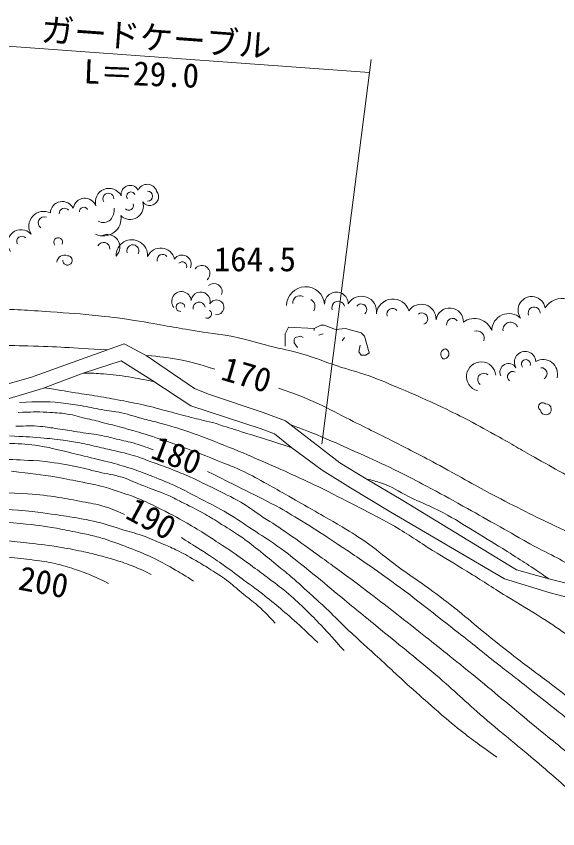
# Model space of a CAD drawing. Units: millimetres, scale not verified. Extents: x 40000 to 680000, y 20000 to 380000.
# Drawn here: x 192077 to 233104, y 274822 to 336380 of the extents above; entities that cross this region are included whole.
import ezdxf
from ezdxf.enums import TextEntityAlignment as Align

# ---------------------------------------------------------------- set-up
doc = ezdxf.new("R2010")
doc.units = ezdxf.units.MM
doc.header["$LTSCALE"] = 1000
doc.layers.add('M-BGD', color=7, linetype='Continuous', lineweight=13)
doc.layers.add('M-STR-HTXT', color=7, linetype='Continuous', lineweight=13)
doc.styles.add('ＭＳ ゴシック', font='')
doc.styles.get('ＭＳ ゴシック').set_extended_font_data('MS Gothic')

msp = doc.modelspace()

# ---------------------------------------------------------------- linework, layer by layer
at = {"layer": 'M-BGD'}
for p, q in [((214656, 312731), (214656, 312561)), ((215334, 312307), (214995, 312223)), ((216942, 312053), (216773, 311799))]:
    msp.add_line(p, q, dxfattribs=at)
for points in [[(212455, 311376), (212455, 312307), (212709, 312815), (214656, 312731), (215164, 312985), (215418, 312985), (216265, 312646), (217027, 312731), (218212, 312392), (218466, 312138), (218805, 310868), (218551, 310699), (218212, 310699), (218043, 310953), (218128, 311461)], [(213810, 312053), (213640, 312138), (213217, 312053), (213132, 311884), (213132, 311630), (213386, 311291)], [(189186, 308113), (190639, 308291), (193151, 309000), (200259, 311556), (201914, 310685)], [(202357, 308808), (200022, 310271), (197156, 309340), (194067, 308187), (190255, 307035), (189412, 306958)], [(201914, 310685), (205577, 308187), (206655, 307744), (210778, 306355)], [(210645, 305129), (205296, 306872), (202357, 308808)], [(210778, 306355), (212489, 305740), (215134, 303686), (216582, 302534), (218577, 301322), (221237, 299756)], [(220454, 298795), (217410, 300657), (215267, 302002), (212947, 303686), (211647, 304735), (210645, 305129)], [(221237, 299756), (229966, 294443), (232434, 293763)], [(232537, 292685), (229065, 293749), (220454, 298795)], [(232434, 293763), (238572, 292212), (245975, 289257)], [(245177, 288326), (238188, 291163), (235129, 292005), (232537, 292685)]]:
    msp.add_lwpolyline(points, dxfattribs=at)
for centre, radius, start, end in [((199106, 322304), 1036, 27.7239, 196.65667), ((200703, 322882), 686, 28.77418, 188.09572), ((201992, 322888), 761, 19.14847, 154.71856), ((197277, 321703), 890, 19.94675, 171.90554), ((199054, 322552), 416, 0.95441, 215.91549), ((200763, 322746), 322, 25.81559, 215.34287), ((202193, 322710), 671, 216.7933, 39.52115), ((202020, 322748), 390, 271.84761, 88.15239), ((195574, 321432), 912, 25.74351, 177.19555), ((200706, 321988), 1002, 225.06937, 18.62874), ((200601, 322027), 352, 224.42127, 21.80141), ((194158, 320469), 1126, 63.42544, 212.20568), ((195727, 321450), 390, 35.68033, 187.21514), ((197191, 321574), 334, 27.94279, 183.34171), ((198248, 321740), 1251, 320.93803, 4.16759), ((194205, 320717), 460, 70.23534, 233.80571), ((198684, 321063), 1332, 243.45915, 9.30955), ((198683, 321564), 814, 241.12825, 311.2121), ((192443, 319196), 1017, 41.46082, 218.51296), ((192513, 319315), 402, 43.70366, 205.68665), ((195251, 319262), 334, 334.48477, 221.04557), ((198972, 318892), 956, 314.83979, 117.52114), ((198689, 318766), 481, 357.08188, 151.86989), ((200840, 318250), 1194, 357.03428, 181.75954), ((200907, 318612), 456, 330.73007, 198.88107), ((195735, 317691), 590, 68.23453, 173.16491), ((203015, 317738), 1081, 13.36037, 155.35853), ((203167, 317927), 415, 38.94752, 192.59114), ((204639, 317593), 695, 335.88897, 145.39553), ((195958, 317882), 357, 175.12175, 90.63606), ((204649, 317429), 344, 339.68514, 137.65747), ((206135, 316882), 619, 309.58239, 145.39672), ((207059, 315516), 614, 339.40263, 131.20706), ((214000, 314439), 1448, 5.20549, 178.7787), ((204591, 314781), 736, 5.18375, 218.79851), ((206046, 314760), 728, 347.03318, 173.06557), ((213562, 314673), 535, 62.64478, 185.58416), ((216333, 314591), 892, 0.34093, 181.27293), ((204519, 314345), 328, 0.013, 274.56822), ((205927, 314264), 458, 10.16315, 188.76149), ((207248, 314326), 562, 263.26188, 151.24877), ((214111, 314392), 597, 327.1216, 62.53136), ((216478, 314302), 485, 14.07089, 199.04325), ((218223, 314023), 1151, 350.96768, 150.15225), ((218213, 314166), 420, 309.52019, 142.91756), ((220615, 313689), 1265, 17.45102, 173.04326), ((231131, 314110), 1032, 10.27004, 215.18943), ((233444, 313461), 1543, 2.96507, 147.29837), ((206552, 313826), 321, 242.56979, 56.27175), ((220591, 313816), 429, 40.35905, 200.3992), ((222754, 313432), 1128, 357.85811, 145.69174), ((224917, 313222), 1049, 359.55748, 170.80098), ((231316, 313897), 453, 359.38272, 200.07244), ((222812, 313459), 443, 288.47919, 126.11995), ((225135, 313034), 452, 38.35979, 185.85911), ((226788, 312083), 1398, 19.99569, 125.98842), ((229407, 312551), 1305, 47.61187, 179.57777), ((229527, 312621), 577, 22.07333, 188.4369), ((226985, 311990), 554, 338.02798, 109.96185), ((224652, 310765), 417, 95.70024, 234.43692), ((224469, 310813), 392, 261.18409, 68.95308), ((230630, 310172), 814, 3.73056, 211.41195), ((230691, 310027), 341, 342.33326, 222.19629), ((231996, 309282), 1093, 344.69536, 120.4275), ((227300, 309087), 1108, 5.5803, 255.45049), ((229372, 309419), 652, 30.24258, 204.86304), ((231851, 309304), 444, 299.69401, 94.02279), ((227501, 308864), 465, 49.89726, 233.26663), ((229692, 309081), 391, 60.36625, 233.27672), ((231958, 306791), 306, 45.70083, 237.71884), ((232204, 306597), 414, 188.94629, 94.47339)]:
    msp.add_arc(centre, radius, start, end, dxfattribs=at)
for points, knots in [([(189889, 314242), (192195, 314142), (192799, 314122), (194661, 313990), (196095, 313889), (196900, 313846), (198329, 313689), (199529, 313557), (199925, 313503), (201394, 313287)], [0, 0, 0, 0, 1, 1, 1, 2, 2, 2, 3, 3, 3, 3]), ([(201394, 313287), (203530, 312908), (204074, 312808), (205796, 312523), (207012, 312321), (207707, 312282), (208911, 312021), (209853, 311816), (210363, 311629), (211297, 311393), (212227, 311157), (212763, 311081), (213684, 310815), (214760, 310503), (215332, 310233), (216397, 309885), (217335, 309579), (217879, 309465), (218808, 309132), (219745, 308796), (220252, 308562), (221170, 308177), (222267, 307716), (222618, 307554), (223958, 306946)], [0, 0, 0, 0, 1, 1, 1, 2, 2, 2, 3, 3, 3, 4, 4, 4, 5, 5, 5, 6, 6, 6, 7, 7, 7, 8, 8, 8, 8]), ([(182606, 311154), (185266, 311352), (186000, 311415), (188180, 311453), (190044, 311486), (191090, 311453), (192953, 311403), (195311, 311340), (196083, 311282), (198985, 311098)], [0, 0, 0, 0, 1, 1, 1, 2, 2, 2, 3, 3, 3, 3]), ([(201914, 310685), (203078, 310582), (203431, 310545), (204389, 310363), (205477, 310156), (205860, 310028), (207127, 309634)], [0, 0, 0, 0, 1, 1, 1, 2, 2, 2, 2]), ([(197156, 309340), (197877, 309335), (198083, 309328), (198675, 309287), (199435, 309234), (199858, 309167), (200611, 309050), (201372, 308932), (201627, 308878), (202547, 308683)], [0, 0, 0, 0, 1, 1, 1, 2, 2, 2, 3, 3, 3, 3]), ([(194191, 308233), (195346, 308047), (195636, 308001), (196562, 307853), (197220, 307749), (197590, 307697), (198247, 307587), (198929, 307474), (199311, 307405), (199991, 307277), (200656, 307152), (201030, 307087), (201690, 306937), (202457, 306763), (202879, 306633), (203640, 306435), (204299, 306264), (204665, 306158), (205325, 305992), (205970, 305829), (206177, 305781), (206980, 305593)], [0, 0, 0, 0, 1, 1, 1, 2, 2, 2, 3, 3, 3, 4, 4, 4, 5, 5, 5, 6, 6, 6, 7, 7, 7, 7]), ([(211950, 308202), (213394, 307687), (213814, 307546), (214965, 307022), (215915, 306588), (216418, 306285), (217351, 305816), (218782, 305097), (219594, 304713), (221019, 303982), (222499, 303223), (222969, 302971), (224787, 301998)], [0, 0, 0, 0, 1, 1, 1, 2, 2, 2, 3, 3, 3, 4, 4, 4, 4]), ([(192321, 307115), (193776, 307173), (194228, 307229), (195439, 307100), (196037, 307036), (196368, 306974), (196961, 306878), (197582, 306778), (197924, 306692), (198542, 306583), (199130, 306479), (199466, 306456), (200050, 306331), (200729, 306186), (201091, 306033), (201764, 305859), (202230, 305738), (202496, 305690), (202961, 305563), (203542, 305404), (203864, 305303), (204438, 305120), (205207, 304875), (205456, 304780), (206389, 304440)], [0, 0, 0, 0, 1, 1, 1, 2, 2, 2, 3, 3, 3, 4, 4, 4, 5, 5, 5, 6, 6, 6, 7, 7, 7, 8, 8, 8, 8]), ([(223958, 306946), (225088, 306405), (225389, 306260), (226292, 305791), (227235, 305301), (227750, 305002), (228678, 304485), (229803, 303857), (230418, 303480), (231542, 302852), (232431, 302355), (232919, 302055), (233828, 301596), (234847, 301081), (235433, 300825), (236466, 300340), (237141, 300023), (237511, 299826), (238199, 299536), (239003, 299197), (239476, 299063), (240284, 298732), (241203, 298356), (241699, 298100), (242620, 297727), (243581, 297338), (244129, 297143), (245107, 296798), (246377, 296349), (247101, 296135), (248373, 295693), (249029, 295464), (249385, 295302), (250046, 295089), (250873, 294823), (251348, 294710), (252181, 294461), (253056, 294200), (253539, 294033), (254417, 293783), (255179, 293565), (255605, 293436), (256376, 293255), (257176, 293068), (257630, 292986), (258436, 292828), (259063, 292705), (259415, 292639), (260044, 292527), (260974, 292361), (261497, 292273), (262430, 292125), (263654, 291930), (264342, 291837), (265570, 291673), (267342, 291435), (267917, 291381), (270117, 291145)], [0, 0, 0, 0, 1, 1, 1, 2, 2, 2, 3, 3, 3, 4, 4, 4, 5, 5, 5, 6, 6, 6, 7, 7, 7, 8, 8, 8, 9, 9, 9, 10, 10, 10, 11, 11, 11, 12, 12, 12, 13, 13, 13, 14, 14, 14, 15, 15, 15, 16, 16, 16, 17, 17, 17, 18, 18, 18, 19, 19, 19, 19]), ([(192233, 306361), (193261, 306399), (193558, 306421), (194405, 306376), (195001, 306344), (195337, 306330), (195927, 306243), (196536, 306153), (196865, 306031), (197464, 305888), (197978, 305765), (198266, 305694), (198779, 305563), (199374, 305412), (199709, 305331), (200301, 305164), (200909, 304993), (201248, 304892), (201852, 304706), (202735, 304435), (203018, 304335), (204098, 303967)], [0, 0, 0, 0, 1, 1, 1, 2, 2, 2, 3, 3, 3, 4, 4, 4, 5, 5, 5, 6, 6, 6, 7, 7, 7, 7]), ([(192043, 305311), (192918, 305348), (193188, 305373), (193917, 305309), (194422, 305264), (194701, 305206), (195203, 305132), (195787, 305045), (196112, 304984), (196695, 304895), (197359, 304794), (197735, 304767), (198395, 304644), (198896, 304551), (199170, 304466), (199665, 304348), (200238, 304213), (200565, 304161), (201128, 303994), (201655, 303838), (201835, 303771), (202458, 303536)], [0, 0, 0, 0, 1, 1, 1, 2, 2, 2, 3, 3, 3, 4, 4, 4, 5, 5, 5, 6, 6, 6, 7, 7, 7, 7]), ([(206980, 305593), (207901, 305292), (208137, 305216), (208881, 304983), (209636, 304746), (210063, 304630), (210817, 304392), (211653, 304127), (211919, 304035), (212947, 303686)], [0, 0, 0, 0, 1, 1, 1, 2, 2, 2, 3, 3, 3, 3]), ([(212898, 305423), (214383, 304853), (214780, 304706), (215967, 304198), (216916, 303792), (217440, 303546), (218379, 303118), (219433, 302637), (220026, 302371), (221067, 301862), (221891, 301459), (222341, 301211), (223152, 300782), (224238, 300206), (224839, 299869), (225915, 299274), (226880, 298741), (227416, 298435), (228377, 297893), (229398, 297316), (229718, 297134), (230989, 296411)], [0, 0, 0, 0, 1, 1, 1, 2, 2, 2, 3, 3, 3, 4, 4, 4, 5, 5, 5, 6, 6, 6, 7, 7, 7, 7]), ([(191555, 304587), (192707, 304530), (193015, 304521), (193947, 304437), (194606, 304378), (194976, 304349), (195631, 304260), (196124, 304193), (196399, 304145), (196887, 304053), (197468, 303943), (197788, 303856), (198365, 303728), (198879, 303614), (199169, 303557), (199680, 303432), (200249, 303294), (200570, 303222), (201128, 303048), (201657, 302884), (201939, 302751), (202458, 302560), (203058, 302341), (203400, 302233), (203995, 301999), (204602, 301760), (204799, 301673), (205532, 301349)], [0, 0, 0, 0, 1, 1, 1, 2, 2, 2, 3, 3, 3, 4, 4, 4, 5, 5, 5, 6, 6, 6, 7, 7, 7, 8, 8, 8, 9, 9, 9, 9]), ([(206389, 304440), (207427, 304040), (207697, 303933), (208530, 303594), (209605, 303155), (210199, 302890), (211263, 302426), (212144, 302042), (212637, 301825), (213509, 301421), (214521, 300953), (214844, 300791), (216080, 300180)], [0, 0, 0, 0, 1, 1, 1, 2, 2, 2, 3, 3, 3, 4, 4, 4, 4]), ([(188766, 304021), (190133, 304060), (190524, 304082), (191648, 304021), (192498, 303976), (192979, 303965), (193820, 303829), (194437, 303729), (194656, 303684), (195386, 303504)], [0, 0, 0, 0, 1, 1, 1, 2, 2, 2, 3, 3, 3, 3]), ([(195386, 303504), (196420, 303253), (196679, 303191), (197508, 302989), (198195, 302822), (198585, 302747), (199266, 302560), (199929, 302379), (200300, 302275), (200951, 302058), (201530, 301865), (201847, 301737), (202414, 301511), (203142, 301222), (203552, 301062), (204261, 300728), (204943, 300407), (205170, 300283), (205975, 299842)], [0, 0, 0, 0, 1, 1, 1, 2, 2, 2, 3, 3, 3, 4, 4, 4, 5, 5, 5, 6, 6, 6, 6]), ([(204098, 303967), (205619, 303388), (206013, 303243), (207229, 302751), (207947, 302461), (208357, 302319), (209061, 301998), (209778, 301671), (210156, 301440), (210849, 301067), (211484, 300725), (211832, 300520), (212460, 300165), (213241, 299724), (213676, 299472), (214455, 299028), (215223, 298589), (215463, 298452), (216420, 297905)], [0, 0, 0, 0, 1, 1, 1, 2, 2, 2, 3, 3, 3, 4, 4, 4, 5, 5, 5, 6, 6, 6, 6]), ([(180118, 302799), (181797, 302897), (182245, 302924), (183609, 302957), (184971, 302991), (185735, 302991), (187097, 302972), (188667, 302950), (189546, 302894), (191116, 302824), (192184, 302777), (192522, 302761), (193850, 302691)], [0, 0, 0, 0, 1, 1, 1, 2, 2, 2, 3, 3, 3, 4, 4, 4, 4]), ([(193850, 302691), (195080, 302541), (195433, 302508), (196432, 302303), (197174, 302151), (197580, 302023), (198316, 301851), (199012, 301688), (199418, 301660), (200100, 301449), (200756, 301246), (201093, 301046), (201733, 300796), (202447, 300516), (202863, 300397), (203567, 300092), (204050, 299883), (204303, 299727), (204772, 299489), (205403, 299170), (205768, 299013), (206380, 298660), (206880, 298372), (207048, 298267), (207636, 297882)], [0, 0, 0, 0, 1, 1, 1, 2, 2, 2, 3, 3, 3, 4, 4, 4, 5, 5, 5, 6, 6, 6, 7, 7, 7, 8, 8, 8, 8]), ([(191705, 301904), (193358, 301717), (193813, 301681), (195151, 301449), (195919, 301315), (196348, 301231), (197111, 301072), (197740, 300941), (198098, 300887), (198718, 300720), (199216, 300587), (199487, 300484), (199974, 300318), (200577, 300114), (200922, 300016), (201507, 299766), (202116, 299505), (202448, 299337), (203039, 299037), (203956, 298573), (204466, 298304), (205350, 297781), (206007, 297393), (206224, 297259), (207008, 296751)], [0, 0, 0, 0, 1, 1, 1, 2, 2, 2, 3, 3, 3, 4, 4, 4, 5, 5, 5, 6, 6, 6, 7, 7, 7, 8, 8, 8, 8]), ([(206579, 301880), (207801, 301281), (208112, 301128), (209091, 300638), (210139, 300114), (210736, 299838), (211766, 299279), (212536, 298860), (212952, 298597), (213701, 298141), (214650, 297563), (214952, 297359), (216095, 296604)], [0, 0, 0, 0, 1, 1, 1, 2, 2, 2, 3, 3, 3, 4, 4, 4, 4]), ([(224787, 301998), (226841, 300841), (227391, 300536), (229088, 299652), (230960, 298677), (232037, 298187), (233936, 297265), (235492, 296510), (236358, 296076), (237930, 295356), (239245, 294755), (239987, 294430), (241321, 293874), (242874, 293227), (243745, 292868), (245316, 292266), (246391, 291854), (246739, 291723), (248079, 291236)], [0, 0, 0, 0, 1, 1, 1, 2, 2, 2, 3, 3, 3, 4, 4, 4, 5, 5, 5, 6, 6, 6, 6]), ([(205532, 301349), (206257, 300999), (206443, 300907), (207024, 300618), (207837, 300212), (208305, 300007), (209093, 299554), (209677, 299218), (209963, 298965), (210526, 298593), (211285, 298092), (211727, 297838), (212476, 297322), (213271, 296776), (213703, 296452), (214486, 295889), (215681, 295031), (216054, 294754), (217530, 293673)], [0, 0, 0, 0, 1, 1, 1, 2, 2, 2, 3, 3, 3, 4, 4, 4, 5, 5, 5, 6, 6, 6, 6]), ([(218577, 301322), (219128, 301211), (219305, 301155), (219758, 301005), (220599, 300727), (220995, 300387), (221793, 300000), (222808, 299509), (223407, 299294), (224405, 298770), (225375, 298260), (225879, 297904), (226817, 297338), (227782, 296755), (228324, 296431), (229278, 295830), (230526, 295046), (230920, 294776), (232434, 293763)], [0, 0, 0, 0, 1, 1, 1, 2, 2, 2, 3, 3, 3, 4, 4, 4, 5, 5, 5, 6, 6, 6, 6]), ([(178681, 299834), (180855, 300077), (181439, 300159), (183214, 300271), (184214, 300334), (184774, 300372), (185776, 300397), (187071, 300429), (187797, 300404), (189092, 300372), (190427, 300338), (190863, 300313), (192508, 300221)], [0, 0, 0, 0, 1, 1, 1, 2, 2, 2, 3, 3, 3, 4, 4, 4, 4]), ([(192508, 300221), (193720, 300131), (194064, 300115), (195051, 299967), (195761, 299860), (196155, 299777), (196860, 299640), (197528, 299510), (197913, 299477), (198568, 299288), (199254, 299090), (199500, 298979), (200276, 298635)], [0, 0, 0, 0, 1, 1, 1, 2, 2, 2, 3, 3, 3, 4, 4, 4, 4]), ([(205975, 299842), (207002, 299331), (207296, 299188), (208108, 298706), (208853, 298264), (209243, 297975), (209967, 297500), (210695, 297023), (211119, 296777), (211826, 296269), (212661, 295669), (213108, 295304), (213911, 294662), (214864, 293900), (215380, 293452), (216323, 292677), (217505, 291705), (218169, 291162), (219352, 290190), (221119, 288739), (222131, 287953), (223874, 286472), (225314, 285248), (226057, 284489), (227491, 283257), (229107, 281869), (230052, 281138), (231675, 279757), (232999, 278630), (233714, 277967), (235044, 276846), (235990, 276048), (236294, 275795), (237482, 274822)], [0, 0, 0, 0, 1, 1, 1, 2, 2, 2, 3, 3, 3, 4, 4, 4, 5, 5, 5, 6, 6, 6, 7, 7, 7, 8, 8, 8, 9, 9, 9, 10, 10, 10, 11, 11, 11, 11]), ([(216080, 300180), (217216, 299601), (217506, 299453), (218414, 298976), (219320, 298501), (219841, 298259), (220725, 297745), (221881, 297074), (222477, 296615), (223614, 295912), (224629, 295284), (225211, 294956), (226227, 294329), (227401, 293604), (228044, 293173), (229216, 292445), (230271, 291790), (230883, 291456), (231929, 290787), (232745, 290265), (233189, 289952), (233989, 289405), (235058, 288674), (235670, 288280), (236702, 287496), (237420, 286952), (237657, 286766), (238511, 286064)], [0, 0, 0, 0, 1, 1, 1, 2, 2, 2, 3, 3, 3, 4, 4, 4, 5, 5, 5, 6, 6, 6, 7, 7, 7, 8, 8, 8, 9, 9, 9, 9]), ([(177827, 298604), (180427, 298839), (181106, 298918), (183214, 299040), (183969, 299084), (184392, 299117), (185148, 299141), (186815, 299193), (187752, 299179), (189419, 299116), (190735, 299066), (191173, 299039), (192785, 298915)], [0, 0, 0, 0, 1, 1, 1, 2, 2, 2, 3, 3, 3, 4, 4, 4, 4]), ([(192785, 298915), (194267, 298733), (194663, 298692), (195859, 298496), (196669, 298364), (197127, 298306), (197928, 298127), (198755, 297942), (199199, 297762), (200011, 297521), (200642, 297334), (201004, 297257), (201622, 297033), (202214, 296819), (202535, 296673), (203114, 296428), (203533, 296250), (203768, 296151), (204178, 295955), (204782, 295667), (204978, 295546), (205686, 295142)], [0, 0, 0, 0, 1, 1, 1, 2, 2, 2, 3, 3, 3, 4, 4, 4, 5, 5, 5, 6, 6, 6, 7, 7, 7, 7]), ([(179133, 297800), (181706, 297976), (182398, 298031), (184495, 298086), (186290, 298133), (187297, 298159), (189092, 298111), (190378, 298076), (190805, 298058), (192383, 297960)], [0, 0, 0, 0, 1, 1, 1, 2, 2, 2, 3, 3, 3, 3]), ([(192383, 297960), (193701, 297807), (194065, 297777), (195132, 297586), (195769, 297472), (196123, 297392), (196758, 297261), (197249, 297159), (197528, 297121), (198014, 296995), (198517, 296864), (198689, 296803), (199284, 296596)], [0, 0, 0, 0, 1, 1, 1, 2, 2, 2, 3, 3, 3, 4, 4, 4, 4]), ([(207636, 297882), (208312, 297476), (208502, 297360), (209035, 296991), (209594, 296605), (209889, 296362), (210424, 295942), (210956, 295524), (211244, 295277), (211769, 294849), (212214, 294486), (212469, 294290), (212906, 293918), (213551, 293370), (213891, 293039), (214517, 292470), (214919, 292104), (215142, 291897), (215537, 291524), (216148, 290946), (216337, 290752), (217073, 290017)], [0, 0, 0, 0, 1, 1, 1, 2, 2, 2, 3, 3, 3, 4, 4, 4, 5, 5, 5, 6, 6, 6, 7, 7, 7, 7]), ([(216420, 297905), (217413, 297314), (217694, 297142), (218476, 296602), (219368, 295987), (219809, 295563), (220678, 294917), (221903, 294006), (222633, 293556), (223855, 292642), (225545, 291377), (226078, 290915), (228066, 289258)], [0, 0, 0, 0, 1, 1, 1, 2, 2, 2, 3, 3, 3, 4, 4, 4, 4]), ([(179108, 296393), (181401, 296602), (182036, 296652), (183917, 296729), (186074, 296817), (187288, 296867), (189444, 296754), (190702, 296689), (191135, 296663), (192659, 296503)], [0, 0, 0, 0, 1, 1, 1, 2, 2, 2, 3, 3, 3, 3]), ([(207008, 296751), (207115, 296673), (207144, 296654), (207232, 296592), (207690, 296272), (207970, 296128), (208429, 295809), (209054, 295376), (209395, 295120), (210010, 294672), (210504, 294312), (210779, 294109), (211266, 293741), (211843, 293303), (212176, 293070), (212729, 292603), (213262, 292152), (213542, 291876), (214044, 291391), (214496, 290954), (214734, 290694), (215167, 290239), (215866, 289505), (216081, 289253), (216911, 288318)], [0, 0, 0, 0, 1, 1, 1, 2, 2, 2, 3, 3, 3, 4, 4, 4, 5, 5, 5, 6, 6, 6, 7, 7, 7, 8, 8, 8, 8]), ([(192659, 296503), (193833, 296376), (194153, 296348), (195103, 296197), (195780, 296089), (196160, 296027), (196831, 295887), (197359, 295776), (197654, 295712), (198176, 295576), (198611, 295464), (198754, 295423), (199284, 295266)], [0, 0, 0, 0, 1, 1, 1, 2, 2, 2, 3, 3, 3, 4, 4, 4, 4]), ([(199284, 296596), (200063, 296322), (200274, 296247), (200898, 295999), (201551, 295739), (201920, 295596), (202553, 295290), (203192, 294980), (203535, 294775), (204149, 294418), (204686, 294106), (204861, 293998), (205508, 293590)], [0, 0, 0, 0, 1, 1, 1, 2, 2, 2, 3, 3, 3, 4, 4, 4, 4]), ([(216095, 296604), (217716, 295546), (218147, 295247), (219437, 294341), (221558, 292851), (222685, 291932), (224727, 290336), (226057, 289297), (226483, 288961), (228111, 287647)], [0, 0, 0, 0, 1, 1, 1, 2, 2, 2, 3, 3, 3, 3]), ([(230989, 296411), (232849, 295452), (233341, 295198), (234824, 294376), (236303, 293557), (236778, 293276), (238572, 292212)], [0, 0, 0, 0, 1, 1, 1, 2, 2, 2, 2]), ([(188541, 295529), (189918, 295496), (190300, 295498), (191423, 295399), (192198, 295331), (192633, 295288), (193403, 295177), (194029, 295087), (194382, 295049), (194999, 294911), (195507, 294798), (195788, 294714), (196285, 294557), (196793, 294396), (197075, 294296), (197570, 294099), (198172, 293858), (198373, 293754), (199077, 293404)], [0, 0, 0, 0, 1, 1, 1, 2, 2, 2, 3, 3, 3, 4, 4, 4, 5, 5, 5, 6, 6, 6, 6]), ([(206305, 295797), (206956, 295370), (207128, 295255), (207646, 294893), (208262, 294463), (208592, 294200), (209197, 293755), (209637, 293433), (209887, 293259), (210320, 292928), (210931, 292462), (211266, 292191), (211857, 291701), (212446, 291213), (212766, 290927), (213335, 290416), (213964, 289851), (214162, 289659), (214916, 288938)], [0, 0, 0, 0, 1, 1, 1, 2, 2, 2, 3, 3, 3, 4, 4, 4, 5, 5, 5, 6, 6, 6, 6]), ([(199284, 295266), (200033, 295044), (200253, 294980), (200854, 294743), (201425, 294517), (201621, 294422), (202287, 294093)], [0, 0, 0, 0, 1, 1, 1, 2, 2, 2, 2]), ([(205686, 295142), (206235, 294816), (206381, 294728), (206818, 294450), (207292, 294148), (207565, 293988), (208015, 293652), (208485, 293302), (208712, 293059), (209168, 292691), (209568, 292369), (209811, 292211), (210202, 291879), (210828, 291348), (211018, 291122), (211695, 290401)], [0, 0, 0, 0, 1, 1, 1, 2, 2, 2, 3, 3, 3, 4, 4, 4, 5, 5, 5, 5]), ([(217530, 293673), (219716, 292009), (220279, 291583), (222020, 290215), (223590, 288982), (224463, 288282), (226014, 287025), (227974, 285436), (228588, 284916), (230988, 282905)], [0, 0, 0, 0, 1, 1, 1, 2, 2, 2, 3, 3, 3, 3]), ([(217073, 290017), (218229, 288962), (218520, 288697), (219444, 287848), (220398, 286973), (220921, 286470), (221882, 285602), (222626, 284931), (223045, 284558), (223803, 283903), (224467, 283330), (224836, 283007), (225517, 282455), (226640, 281545), (227047, 281275), (228488, 280251)], [0, 0, 0, 0, 1, 1, 1, 2, 2, 2, 3, 3, 3, 4, 4, 4, 5, 5, 5, 5]), ([(228066, 289258), (229026, 288496), (229274, 288302), (230055, 287698), (231131, 286866), (231749, 286421), (232833, 285600), (233988, 284724), (234623, 284217), (235788, 283354), (236812, 282596), (237405, 282199), (238433, 281448), (239389, 280749), (239691, 280525), (240871, 279645)], [0, 0, 0, 0, 1, 1, 1, 2, 2, 2, 3, 3, 3, 4, 4, 4, 5, 5, 5, 5]), ([(228111, 287647), (229389, 286655), (229712, 286403), (230735, 285600), (232160, 284481), (232962, 283860), (234370, 282719), (235491, 281809), (235846, 281516), (237221, 280369)], [0, 0, 0, 0, 1, 1, 1, 2, 2, 2, 3, 3, 3, 3])]:
    msp.add_open_spline(points, degree=3, knots=knots, dxfattribs=at)
for points in [[(204597, 296877), (205451, 296337), (205451, 296337), (206305, 295797)], [(230988, 282905), (232967, 281297), (232967, 281297), (234946, 279689)]]:
    msp.add_open_spline(points, degree=3, dxfattribs=at)
at = {"layer": 'M-STR-HTXT'}
for p, q in [((185621, 334534), (218839, 332114)), ((215219, 303970), (218964, 333091))]:
    msp.add_line(p, q, dxfattribs=at)

# ---------------------------------------------------------------- texts
at = {"layer": 'M-BGD', "style": 'ＭＳ ゴシック'}
msp.add_text('164.5', height=1833, dxfattribs=at).set_placement((210157, 316508), align=Align.BOTTOM_CENTER)
for s, rotation, p in [('170', 343.751, (209128, 307822)), ('180', 339.109, (203716, 301758)), ('190', 331.556, (201622, 297033)), ('200', 349.339, (193882, 292071))]:
    msp.add_text(s, height=1833, rotation=rotation, dxfattribs=at).set_placement(p, align=Align.BOTTOM_CENTER)
at = {"layer": 'M-STR-HTXT', "style": 'ＭＳ ゴシック'}
for s, rotation, p in [('ガードケーブル', 355.833, (202590, 333298)), ('L＝29.0', 357.726, (201506, 330579))]:
    msp.add_text(s, height=1833, rotation=rotation, dxfattribs=at).set_placement(p, align=Align.BOTTOM_CENTER)

doc.saveas('drawing.dxf')
